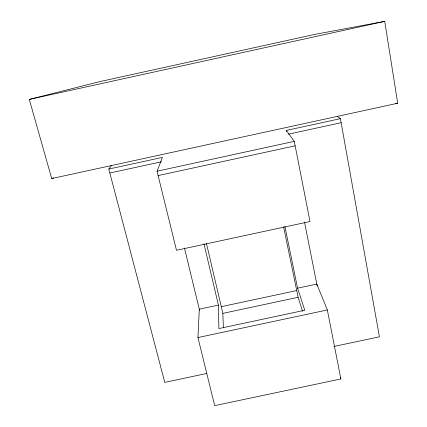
<?xml version="1.0" encoding="UTF-8"?>
<svg xmlns="http://www.w3.org/2000/svg" width="427" height="427" viewBox="0 0 427 427"><rect width="100%" height="100%" fill="white"/><g stroke="black" fill="none" stroke-linecap="round" stroke-linejoin="round"><path stroke-width="0.64" d="M284.878 226.385L297.566 288.172L316.786 284.062L327.344 309.965L340.874 378.957L214.685 405.65L197.941 337.554L199.297 309.185L218.405 305.102L203.973 243.806M333.893 346.473L379.427 336.802L340.415 118.658L286.352 130.422L294.283 141.369L310.002 221.528L176.49 250.281L157.045 171.19L162.441 157.382L108.8 169.055L164.779 382.378L206.753 373.465M108.8 169.055L111.388 165.564M51.704 178.555L397.702 103.243L384.727 21.35L314.187 34.523L99.875 81.605L29.298 99.411L51.704 178.555L53.588 177.904M29.298 99.411L384.727 21.35M109.84 173.015L161.475 161.785M288.455 134.169L341.136 122.709M157.045 171.19L294.283 141.369M158.123 175.582L295.158 145.82M221.271 306.677L296.754 290.536M223.369 327.856L222.851 313.375L298.11 297.293L302.54 311.235M197.941 337.554L327.344 309.965M395.728 103.43L397.702 103.243M337.218 116.406L340.415 118.658M340.42 377.714L340.874 378.957M297.566 288.172L304.787 310.248L218.891 328.571L218.405 305.102M184.448 248.012L199.569 310.301M206.481 243.582L222.851 313.375M283.635 226.967L298.11 297.293M286.352 130.422L286.581 131.575M304.494 221.997L317.176 286.026"/></g></svg>
